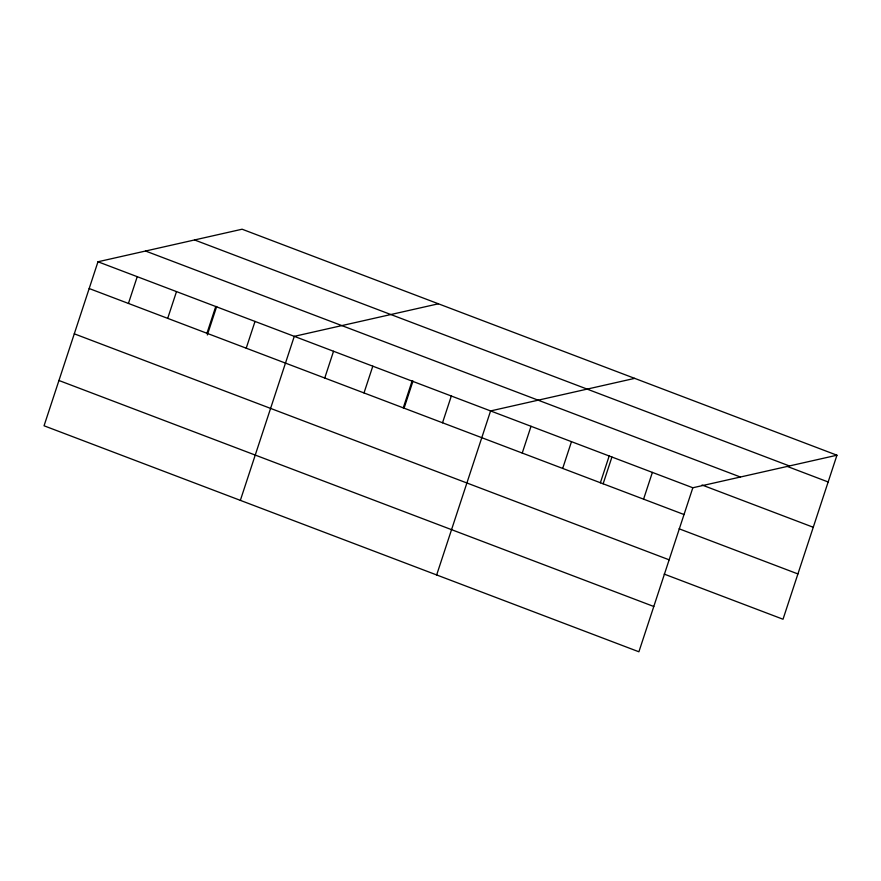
<?xml version="1.0" encoding="UTF-8"?>
<svg xmlns="http://www.w3.org/2000/svg" width="881" height="881" viewBox="0 0 881 881"><rect width="100%" height="100%" fill="white"/><g stroke="black" fill="none" stroke-linecap="round" stroke-linejoin="round"><path stroke-width="1.32" d="M836.95 455.213L242.099 229.214L97.978 261.767L44.05 425.787L638.901 651.786L692.829 487.766L836.95 455.213L783.022 619.233L664.197 574.093M128.439 303.438L137.238 276.678M167.698 318.36L176.497 291.6M206.958 333.271L215.757 306.511M207.321 334.967L216.704 306.456M246.217 348.193L255.016 321.433M240.348 500.375L294.276 336.344L438.397 303.791M324.748 378.026L333.536 351.266M364.007 392.937L372.806 366.177M403.267 407.859L412.066 381.099M404.049 408.255L413.002 381.033M442.526 422.77L451.325 396.01M436.657 574.952L490.585 410.931L634.694 378.367M522.235 453.054L531.034 426.294M562.684 468.417L571.483 441.667M600.357 482.832L609.3 455.609M603.133 483.79L611.932 457.03M643.582 499.153L652.38 472.403M194.536 239.951L789.387 465.95M787.702 466.6L828.151 481.973M145.541 251.019L740.392 477.017M702.025 485.002L813.262 527.267M97.978 261.767L692.829 487.766M89.179 288.528L684.03 514.526M679.097 528.787L797.911 573.938M74.29 333.822L669.142 559.82M58.939 380.493L653.801 606.491"/></g></svg>
